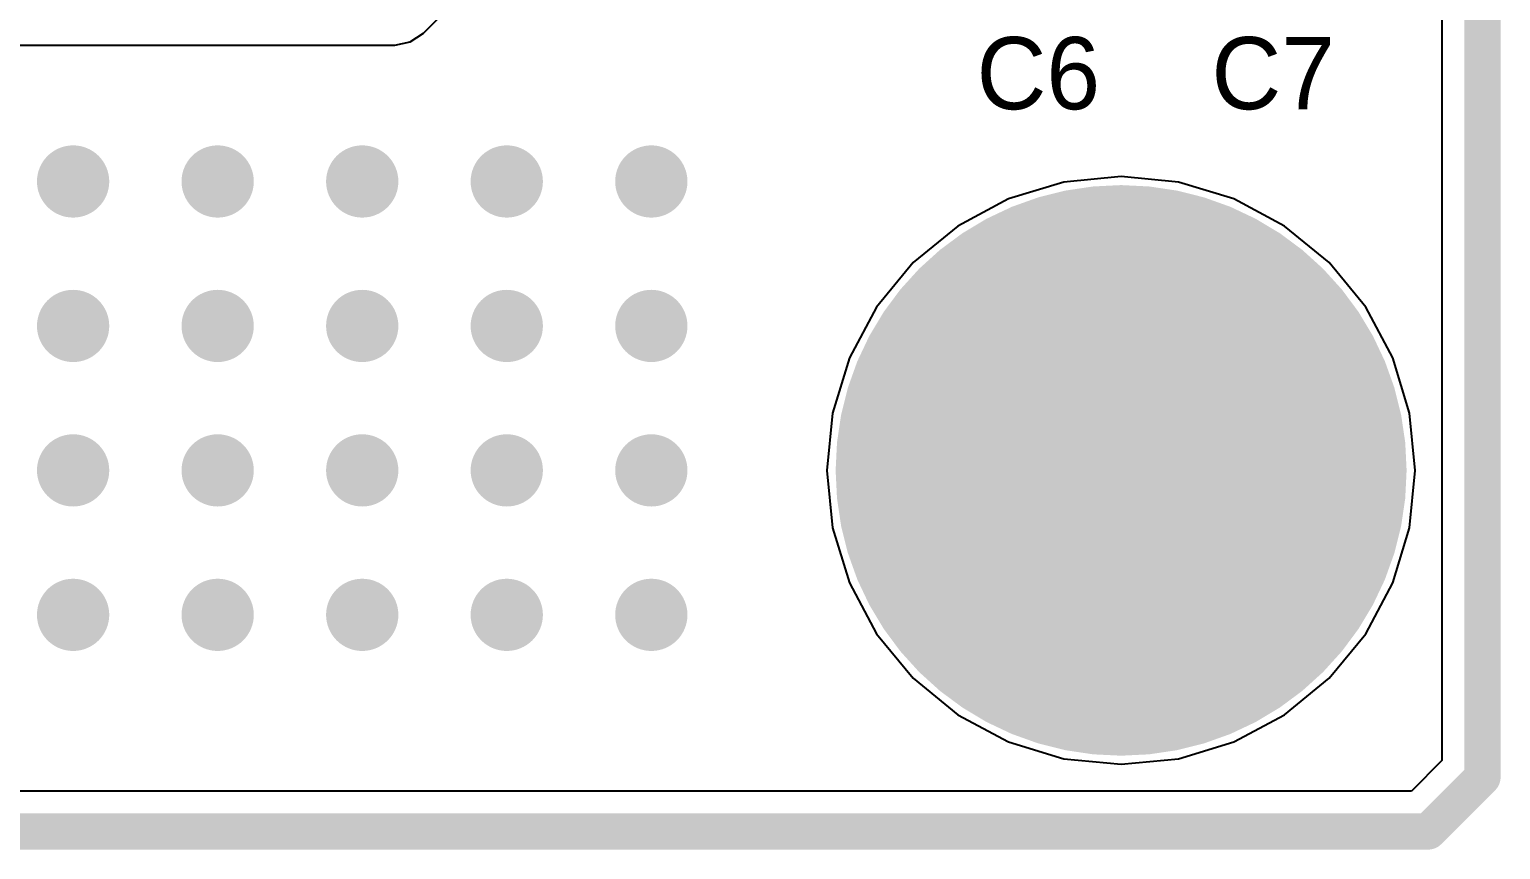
# Model space of a CAD drawing. Header units: millimetres. Extents: x 2.97 to 4.22, y 2.56 to 3.79.
# Drawn here: x 3.8079 to 4.215, y 2.555 to 2.7821 of the extents above; entities that cross this region are included whole.
import ezdxf

# ---------------------------------------------------------------- set-up
doc = ezdxf.new("R2010")
doc.units = ezdxf.units.MM
doc.header["$MEASUREMENT"] = 0
for name, color, linetype in [('BottomLayer', 5, 'Continuous'), ('BottomSolder', 6, 'Continuous'), ('KeepOutLayer', 6, 'Continuous'), ('MultiLayer', 9, 'Continuous'), ('PadHoleLayer', 156, 'Continuous'), ('TopLayer', 1, 'Continuous'), ('TopOverlay', 2, 'Continuous'), ('TopSolder', 216, 'Continuous'), ('ViaHoleLayer', 16, 'Continuous')]:
    doc.layers.add(name, color=color, linetype=linetype)

msp = doc.modelspace()

# ---------------------------------------------------------------- linework, layer by layer
at = {"layer": 'BottomLayer'}
for p, q in [((4.19878, 3.76535), (4.19878, 2.57965)), ((4.09412, 2.73983), (4.07885, 2.7352)), ((4.11, 2.74139), (4.09412, 2.73983)), ((4.12588, 2.73983), (4.11, 2.74139)), ((4.14115, 2.7352), (4.12588, 2.73983)), ((4.07885, 2.7352), (4.06478, 2.72767)), ((4.15522, 2.72767), (4.14115, 2.7352)), ((4.06478, 2.72767), (4.05245, 2.71755)), ((4.16755, 2.71755), (4.15522, 2.72767)), ((4.05245, 2.71755), (4.04233, 2.70522)), ((4.17767, 2.70522), (4.16755, 2.71755)), ((4.04233, 2.70522), (4.0348, 2.69115)), ((4.1852, 2.69115), (4.17767, 2.70522)), ((4.0348, 2.69115), (4.03017, 2.67588)), ((4.18983, 2.67588), (4.1852, 2.69115)), ((4.03017, 2.67588), (4.02861, 2.66)), ((4.19139, 2.66), (4.18983, 2.67588)), ((4.02861, 2.66), (4.03017, 2.64412)), ((4.18983, 2.64412), (4.19139, 2.66)), ((4.03017, 2.64412), (4.0348, 2.62885)), ((4.1852, 2.62885), (4.18983, 2.64412)), ((4.0348, 2.62885), (4.04233, 2.61478)), ((4.17767, 2.61478), (4.1852, 2.62885)), ((4.04233, 2.61478), (4.05245, 2.60245)), ((4.16755, 2.60245), (4.17767, 2.61478)), ((4.05245, 2.60245), (4.06478, 2.59233)), ((4.15522, 2.59233), (4.16755, 2.60245)), ((4.06478, 2.59233), (4.07885, 2.5848)), ((4.14115, 2.5848), (4.15522, 2.59233)), ((4.07885, 2.5848), (4.09412, 2.58017)), ((4.12588, 2.58017), (4.14115, 2.5848)), ((4.09412, 2.58017), (4.11, 2.57861)), ((4.11, 2.57861), (4.12588, 2.58017)), ((4.19878, 2.57965), (4.19035, 2.57122)), ((4.19035, 2.57122), (3.30465, 2.57122))]:
    msp.add_line(p, q, dxfattribs=at)
for points, const_width in [([(3.815, 2.74, 1), (3.825, 2.74, 1)], 0.01), ([(3.855, 2.74, 1), (3.865, 2.74, 1)], 0.01), ([(3.895, 2.74, 1), (3.905, 2.74, 1)], 0.01), ([(3.935, 2.74, 1), (3.945, 2.74, 1)], 0.01), ([(3.975, 2.74, 1), (3.985, 2.74, 1)], 0.01), ([(4.0725, 2.66, 1), (4.1475, 2.66, 1)], 0.075), ([(3.815, 2.7, 1), (3.825, 2.7, 1)], 0.01), ([(3.855, 2.7, 1), (3.865, 2.7, 1)], 0.01), ([(3.895, 2.7, 1), (3.905, 2.7, 1)], 0.01), ([(3.935, 2.7, 1), (3.945, 2.7, 1)], 0.01), ([(3.975, 2.7, 1), (3.985, 2.7, 1)], 0.01), ([(3.815, 2.66, 1), (3.825, 2.66, 1)], 0.01), ([(3.855, 2.66, 1), (3.865, 2.66, 1)], 0.01), ([(3.895, 2.66, 1), (3.905, 2.66, 1)], 0.01), ([(3.935, 2.66, 1), (3.945, 2.66, 1)], 0.01), ([(3.975, 2.66, 1), (3.985, 2.66, 1)], 0.01), ([(3.815, 2.62, 1), (3.825, 2.62, 1)], 0.01), ([(3.855, 2.62, 1), (3.865, 2.62, 1)], 0.01), ([(3.895, 2.62, 1), (3.905, 2.62, 1)], 0.01), ([(3.935, 2.62, 1), (3.945, 2.62, 1)], 0.01), ([(3.975, 2.62, 1), (3.985, 2.62, 1)], 0.01)]:
    msp.add_lwpolyline(points, format="xyb", close=True, dxfattribs=dict(at, const_width=const_width))
at = {"layer": 'BottomSolder'}
for points, const_width in [([(3.817, 2.74, 1), (3.823, 2.74, 1)], 0.006), ([(3.857, 2.74, 1), (3.863, 2.74, 1)], 0.006), ([(3.897, 2.74, 1), (3.903, 2.74, 1)], 0.006), ([(3.937, 2.74, 1), (3.943, 2.74, 1)], 0.006), ([(3.977, 2.74, 1), (3.983, 2.74, 1)], 0.006), ([(4.0705, 2.66, 1), (4.1495, 2.66, 1)], 0.079), ([(3.817, 2.7, 1), (3.823, 2.7, 1)], 0.006), ([(3.857, 2.7, 1), (3.863, 2.7, 1)], 0.006), ([(3.897, 2.7, 1), (3.903, 2.7, 1)], 0.006), ([(3.937, 2.7, 1), (3.943, 2.7, 1)], 0.006), ([(3.977, 2.7, 1), (3.983, 2.7, 1)], 0.006), ([(3.817, 2.66, 1), (3.823, 2.66, 1)], 0.006), ([(3.857, 2.66, 1), (3.863, 2.66, 1)], 0.006), ([(3.897, 2.66, 1), (3.903, 2.66, 1)], 0.006), ([(3.937, 2.66, 1), (3.943, 2.66, 1)], 0.006), ([(3.977, 2.66, 1), (3.983, 2.66, 1)], 0.006), ([(3.817, 2.62, 1), (3.823, 2.62, 1)], 0.006), ([(3.857, 2.62, 1), (3.863, 2.62, 1)], 0.006), ([(3.897, 2.62, 1), (3.903, 2.62, 1)], 0.006), ([(3.937, 2.62, 1), (3.943, 2.62, 1)], 0.006), ([(3.977, 2.62, 1), (3.983, 2.62, 1)], 0.006)]:
    msp.add_lwpolyline(points, format="xyb", close=True, dxfattribs=dict(at, const_width=const_width))
at = {"layer": 'KeepOutLayer', "const_width": 0.01}
for points in [[(4.21, 2.575), (4.21, 3.77)], [(4.195, 2.56), (4.21, 2.575)], [(3.3, 2.56), (4.195, 2.56)]]:
    msp.add_lwpolyline(points, dxfattribs=at)
at = {"layer": 'KeepOutLayer', "const_width": 0.005}
for points in [[(4.2075, 2.575, 1), (4.2125, 2.575, 1)], [(4.2075, 2.575, 1), (4.2125, 2.575, 1)], [(4.1925, 2.56, 1), (4.1975, 2.56, 1)], [(4.1925, 2.56, 1), (4.1975, 2.56, 1)]]:
    msp.add_lwpolyline(points, format="xyb", close=True, dxfattribs=at)
at = {"layer": 'MultiLayer'}
for points, const_width in [([(3.815, 2.74, 1), (3.825, 2.74, 1)], 0.01), ([(3.855, 2.74, 1), (3.865, 2.74, 1)], 0.01), ([(3.895, 2.74, 1), (3.905, 2.74, 1)], 0.01), ([(3.935, 2.74, 1), (3.945, 2.74, 1)], 0.01), ([(3.975, 2.74, 1), (3.985, 2.74, 1)], 0.01), ([(4.0725, 2.66, 1), (4.1475, 2.66, 1)], 0.075), ([(3.815, 2.7, 1), (3.825, 2.7, 1)], 0.01), ([(3.855, 2.7, 1), (3.865, 2.7, 1)], 0.01), ([(3.895, 2.7, 1), (3.905, 2.7, 1)], 0.01), ([(3.935, 2.7, 1), (3.945, 2.7, 1)], 0.01), ([(3.975, 2.7, 1), (3.985, 2.7, 1)], 0.01), ([(3.815, 2.66, 1), (3.825, 2.66, 1)], 0.01), ([(3.855, 2.66, 1), (3.865, 2.66, 1)], 0.01), ([(3.895, 2.66, 1), (3.905, 2.66, 1)], 0.01), ([(3.935, 2.66, 1), (3.945, 2.66, 1)], 0.01), ([(3.975, 2.66, 1), (3.985, 2.66, 1)], 0.01), ([(3.815, 2.62, 1), (3.825, 2.62, 1)], 0.01), ([(3.855, 2.62, 1), (3.865, 2.62, 1)], 0.01), ([(3.895, 2.62, 1), (3.905, 2.62, 1)], 0.01), ([(3.935, 2.62, 1), (3.945, 2.62, 1)], 0.01), ([(3.975, 2.62, 1), (3.985, 2.62, 1)], 0.01)]:
    msp.add_lwpolyline(points, format="xyb", close=True, dxfattribs=dict(at, const_width=const_width))
at = {"layer": 'PadHoleLayer', "const_width": 0.06}
msp.add_lwpolyline([(4.08, 2.66, 1), (4.14, 2.66, 1)], format="xyb", close=True, dxfattribs=at)
at = {"layer": 'TopLayer'}
for p, q in [((4.19878, 3.42807), (4.19878, 2.57965)), ((3.91693, 2.78107), (3.96807, 2.83221)), ((3.91329, 2.77864), (3.91693, 2.78107)), ((3.76706, 2.77778), (3.909, 2.77778)), ((3.909, 2.77778), (3.91329, 2.77864)), ((3.909, 2.77778), (3.909, 2.77778)), ((4.09412, 2.73983), (4.07885, 2.7352)), ((4.11, 2.74139), (4.09412, 2.73983)), ((4.12588, 2.73983), (4.11, 2.74139)), ((4.14115, 2.7352), (4.12588, 2.73983)), ((4.07885, 2.7352), (4.06478, 2.72767)), ((4.15522, 2.72767), (4.14115, 2.7352)), ((4.06478, 2.72767), (4.05245, 2.71755)), ((4.16755, 2.71755), (4.15522, 2.72767)), ((4.05245, 2.71755), (4.04233, 2.70522)), ((4.17767, 2.70522), (4.16755, 2.71755)), ((4.04233, 2.70522), (4.0348, 2.69115)), ((4.1852, 2.69115), (4.17767, 2.70522)), ((4.0348, 2.69115), (4.03017, 2.67588)), ((4.18983, 2.67588), (4.1852, 2.69115)), ((4.03017, 2.67588), (4.02861, 2.66)), ((4.19139, 2.66), (4.18983, 2.67588)), ((4.02861, 2.66), (4.03017, 2.64412)), ((4.18983, 2.64412), (4.19139, 2.66)), ((4.03017, 2.64412), (4.0348, 2.62885)), ((4.1852, 2.62885), (4.18983, 2.64412)), ((4.0348, 2.62885), (4.04233, 2.61478)), ((4.17767, 2.61478), (4.1852, 2.62885)), ((4.04233, 2.61478), (4.05245, 2.60245)), ((4.16755, 2.60245), (4.17767, 2.61478)), ((4.05245, 2.60245), (4.06478, 2.59233)), ((4.15522, 2.59233), (4.16755, 2.60245)), ((4.06478, 2.59233), (4.07885, 2.5848)), ((4.14115, 2.5848), (4.15522, 2.59233)), ((4.07885, 2.5848), (4.09412, 2.58017)), ((4.12588, 2.58017), (4.14115, 2.5848)), ((4.09412, 2.58017), (4.11, 2.57861)), ((4.11, 2.57861), (4.12588, 2.58017)), ((4.19878, 2.57965), (4.19035, 2.57122)), ((4.19035, 2.57122), (3.30465, 2.57122))]:
    msp.add_line(p, q, dxfattribs=at)
for points, const_width in [([(3.815, 2.74, 1), (3.825, 2.74, 1)], 0.01), ([(3.855, 2.74, 1), (3.865, 2.74, 1)], 0.01), ([(3.895, 2.74, 1), (3.905, 2.74, 1)], 0.01), ([(3.935, 2.74, 1), (3.945, 2.74, 1)], 0.01), ([(3.975, 2.74, 1), (3.985, 2.74, 1)], 0.01), ([(4.0725, 2.66, 1), (4.1475, 2.66, 1)], 0.075), ([(3.815, 2.7, 1), (3.825, 2.7, 1)], 0.01), ([(3.855, 2.7, 1), (3.865, 2.7, 1)], 0.01), ([(3.895, 2.7, 1), (3.905, 2.7, 1)], 0.01), ([(3.935, 2.7, 1), (3.945, 2.7, 1)], 0.01), ([(3.975, 2.7, 1), (3.985, 2.7, 1)], 0.01), ([(3.815, 2.66, 1), (3.825, 2.66, 1)], 0.01), ([(3.855, 2.66, 1), (3.865, 2.66, 1)], 0.01), ([(3.895, 2.66, 1), (3.905, 2.66, 1)], 0.01), ([(3.935, 2.66, 1), (3.945, 2.66, 1)], 0.01), ([(3.975, 2.66, 1), (3.985, 2.66, 1)], 0.01), ([(3.815, 2.62, 1), (3.825, 2.62, 1)], 0.01), ([(3.855, 2.62, 1), (3.865, 2.62, 1)], 0.01), ([(3.895, 2.62, 1), (3.905, 2.62, 1)], 0.01), ([(3.935, 2.62, 1), (3.945, 2.62, 1)], 0.01), ([(3.975, 2.62, 1), (3.985, 2.62, 1)], 0.01)]:
    msp.add_lwpolyline(points, format="xyb", close=True, dxfattribs=dict(at, const_width=const_width))
at = {"layer": 'TopSolder'}
for points, const_width in [([(3.817, 2.74, 1), (3.823, 2.74, 1)], 0.006), ([(3.857, 2.74, 1), (3.863, 2.74, 1)], 0.006), ([(3.897, 2.74, 1), (3.903, 2.74, 1)], 0.006), ([(3.937, 2.74, 1), (3.943, 2.74, 1)], 0.006), ([(3.977, 2.74, 1), (3.983, 2.74, 1)], 0.006), ([(4.0705, 2.66, 1), (4.1495, 2.66, 1)], 0.079), ([(3.817, 2.7, 1), (3.823, 2.7, 1)], 0.006), ([(3.857, 2.7, 1), (3.863, 2.7, 1)], 0.006), ([(3.897, 2.7, 1), (3.903, 2.7, 1)], 0.006), ([(3.937, 2.7, 1), (3.943, 2.7, 1)], 0.006), ([(3.977, 2.7, 1), (3.983, 2.7, 1)], 0.006), ([(3.817, 2.66, 1), (3.823, 2.66, 1)], 0.006), ([(3.857, 2.66, 1), (3.863, 2.66, 1)], 0.006), ([(3.897, 2.66, 1), (3.903, 2.66, 1)], 0.006), ([(3.937, 2.66, 1), (3.943, 2.66, 1)], 0.006), ([(3.977, 2.66, 1), (3.983, 2.66, 1)], 0.006), ([(3.817, 2.62, 1), (3.823, 2.62, 1)], 0.006), ([(3.857, 2.62, 1), (3.863, 2.62, 1)], 0.006), ([(3.897, 2.62, 1), (3.903, 2.62, 1)], 0.006), ([(3.937, 2.62, 1), (3.943, 2.62, 1)], 0.006), ([(3.977, 2.62, 1), (3.983, 2.62, 1)], 0.006)]:
    msp.add_lwpolyline(points, format="xyb", close=True, dxfattribs=dict(at, const_width=const_width))
at = {"layer": 'ViaHoleLayer', "const_width": 0.005}
for points in [[(3.8175, 2.74, 1), (3.8225, 2.74, 1)], [(3.8575, 2.74, 1), (3.8625, 2.74, 1)], [(3.8975, 2.74, 1), (3.9025, 2.74, 1)], [(3.9375, 2.74, 1), (3.9425, 2.74, 1)], [(3.9775, 2.74, 1), (3.9825, 2.74, 1)], [(3.8175, 2.7, 1), (3.8225, 2.7, 1)], [(3.8575, 2.7, 1), (3.8625, 2.7, 1)], [(3.8975, 2.7, 1), (3.9025, 2.7, 1)], [(3.9375, 2.7, 1), (3.9425, 2.7, 1)], [(3.9775, 2.7, 1), (3.9825, 2.7, 1)], [(3.8175, 2.66, 1), (3.8225, 2.66, 1)], [(3.8575, 2.66, 1), (3.8625, 2.66, 1)], [(3.8975, 2.66, 1), (3.9025, 2.66, 1)], [(3.9375, 2.66, 1), (3.9425, 2.66, 1)], [(3.9775, 2.66, 1), (3.9825, 2.66, 1)], [(3.8175, 2.62, 1), (3.8225, 2.62, 1)], [(3.8575, 2.62, 1), (3.8625, 2.62, 1)], [(3.8975, 2.62, 1), (3.9025, 2.62, 1)], [(3.9375, 2.62, 1), (3.9425, 2.62, 1)], [(3.9775, 2.62, 1), (3.9825, 2.62, 1)]]:
    msp.add_lwpolyline(points, format="xyb", close=True, dxfattribs=at)

# ---------------------------------------------------------------- texts
at = {"layer": 'TopOverlay'}
for s, p in [('C6', (4.07, 2.76)), ('C7', (4.135, 2.76))]:
    msp.add_text(s, height=0.02, dxfattribs=at).set_placement(p)

doc.saveas('drawing.dxf')
